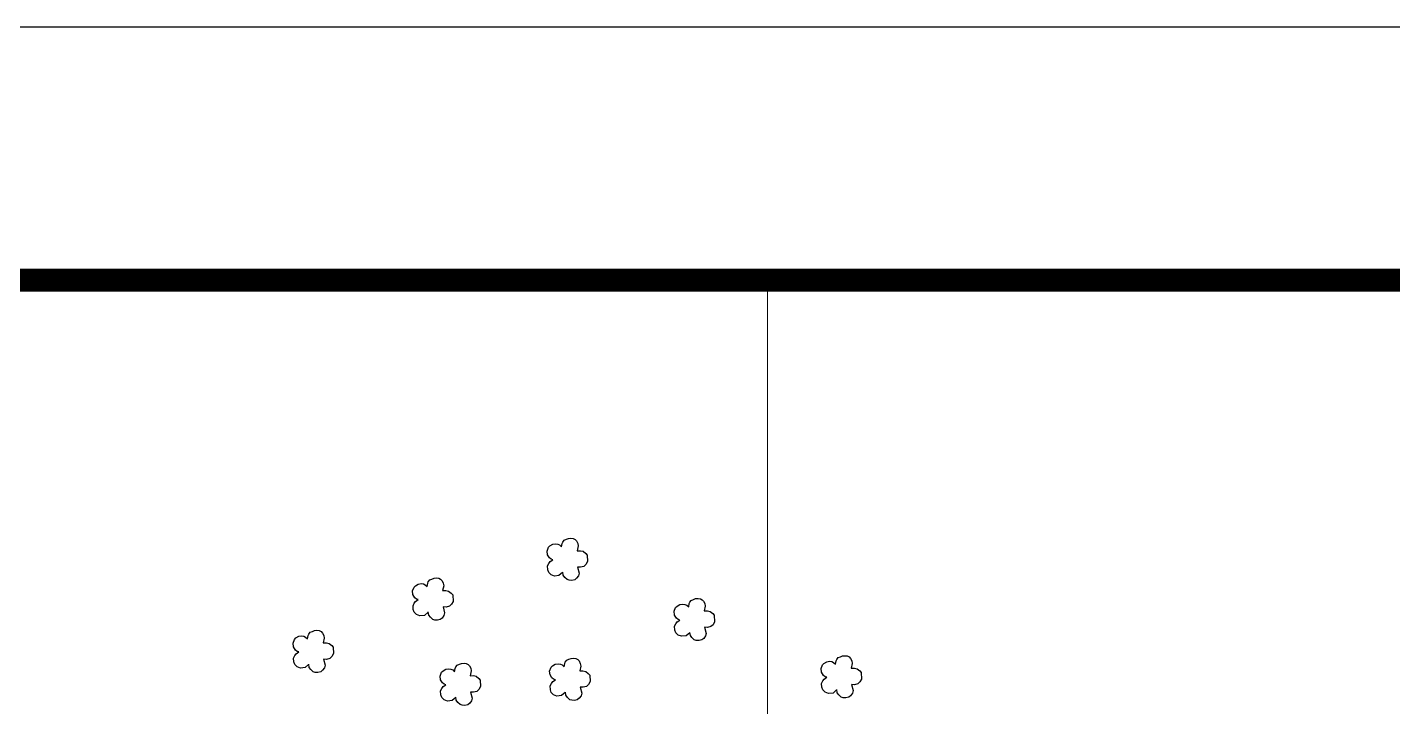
# Model space of a CAD drawing. Extents: x 728964 to 733419, y 7820946 to 7824096.
# Drawn here: x 729960 to 730771, y 7823693 to 7824096 of the extents above; entities that cross this region are included whole.
import ezdxf

# ---------------------------------------------------------------- set-up
doc = ezdxf.new("R2010")
doc.units = 0
doc.header["$MEASUREMENT"] = 0
doc.linetypes.add('CONTINUO', pattern=[0])
doc.linetypes.add('LIN0', pattern=[0])
doc.layers.add('MALHA', color=8, linetype='Continuous', lineweight=9)
doc.layers.add('MARGEM', color=7, linetype='CONTINUO')
doc.layers.add('SIMBOLO ARVORE', color=118, linetype='Continuous')

msp = doc.modelspace()

# ---------------------------------------------------------------- linework, layer by layer
at = {"layer": 'MALHA', "color": 8}
msp.add_line((730400, 7823604.25), (730400, 7823946.49), dxfattribs=at)
at = {"layer": 'MARGEM', "color": 174, "linetype": 'LIN0', "flags": 128}
msp.add_lwpolyline([(733419.34, 7824096.49), (728964.34, 7824096.49), (728964.34, 7820946.49), (733419.34, 7820946.49)], close=True, dxfattribs=at)
at = {"layer": 'MARGEM', "color": 174, "linetype": 'LIN0', "const_width": 13.63, "flags": 128}
msp.add_lwpolyline([(733269.34, 7823946.49), (729114.34, 7823946.49), (729114.34, 7821096.49), (733269.34, 7821096.49)], close=True, dxfattribs=at)
at = {"layer": 'SIMBOLO ARVORE', "linetype": 'CONTINUO'}
for points in [[(730278.3, 7823772.99, 0), (730276.13, 7823771.17, 0), (730273.38, 7823770.85, 0), (730271.42, 7823771.61, 0), (730270.02, 7823772.98, 0), (730269.45, 7823774.55, 0), (730269.29, 7823776.86, 0), (730270.04, 7823778.32, 0), (730270.83, 7823779.4, 0), (730272.42, 7823780.48, 0), (730271.41, 7823780.8, 0), (730270.42, 7823781.62, 0), (730269.25, 7823783.46, 0), (730269.04, 7823785.66, 0), (730269.88, 7823787.94, 0), (730270.77, 7823788.76, 0), (730272.38, 7823789.75, 0), (730274.08, 7823789.98, 0), (730275.44, 7823789.78, 0), (730276.51, 7823789.29, 0), (730277.69, 7823788.24, 0), (730278.04, 7823790.24, 0), (730278.34, 7823791.04, 0), (730279.22, 7823792.16, 0), (730280.53, 7823792.64, 0), (730281.8, 7823793.2, 0), (730283.24, 7823793.33, 0), (730284.6, 7823793.14, 0), (730285.7, 7823792.56, 0), (730286.52, 7823791.67, 0), (730287.24, 7823790.25, 0), (730287.52, 7823788.68, 0), (730286.86, 7823785.87, 0), (730288.83, 7823785.9, 0), (730290.46, 7823785.51, 0), (730291.99, 7823784.29, 0), (730292.85, 7823783.32, 0), (730293.08, 7823779.46, 0), (730292.13, 7823777.72, 0), (730290.87, 7823776.57, 0), (730288.89, 7823776.04, 0), (730287.15, 7823776.2, 0), (730288.08, 7823772.58, 0), (730287.65, 7823771.05, 0), (730286.61, 7823769.58, 0), (730285.46, 7823768.66, 0), (730283.82, 7823768.26, 0), (730282.21, 7823768.36, 0), (730280.99, 7823768.7, 0), (730279.6, 7823770.07, 0), (730278.65, 7823771.3, 0), (730278.36, 7823773.17, 0)], [(730198.45, 7823749.34, 0), (730196.28, 7823747.52, 0), (730193.53, 7823747.21, 0), (730191.57, 7823747.97, 0), (730190.17, 7823749.33, 0), (730189.6, 7823750.9, 0), (730189.44, 7823753.22, 0), (730190.19, 7823754.68, 0), (730190.99, 7823755.76, 0), (730192.57, 7823756.83, 0), (730191.56, 7823757.15, 0), (730190.57, 7823757.97, 0), (730189.4, 7823759.82, 0), (730189.19, 7823762.01, 0), (730190.03, 7823764.3, 0), (730190.92, 7823765.12, 0), (730192.53, 7823766.1, 0), (730194.23, 7823766.33, 0), (730195.59, 7823766.14, 0), (730196.66, 7823765.64, 0), (730197.84, 7823764.59, 0), (730198.19, 7823766.6, 0), (730198.49, 7823767.4, 0), (730199.37, 7823768.51, 0), (730200.68, 7823768.99, 0), (730201.95, 7823769.56, 0), (730203.39, 7823769.69, 0), (730204.75, 7823769.49, 0), (730205.85, 7823768.91, 0), (730206.67, 7823768.03, 0), (730207.39, 7823766.61, 0), (730207.67, 7823765.03, 0), (730207.02, 7823762.23, 0), (730208.98, 7823762.26, 0), (730210.61, 7823761.87, 0), (730212.15, 7823760.65, 0), (730213, 7823759.68, 0), (730213.23, 7823755.81, 0), (730212.28, 7823754.08, 0), (730211.02, 7823752.93, 0), (730209.04, 7823752.4, 0), (730207.3, 7823752.55, 0), (730208.23, 7823748.94, 0), (730207.8, 7823747.4, 0), (730206.76, 7823745.93, 0), (730205.61, 7823745.02, 0), (730203.98, 7823744.61, 0), (730202.36, 7823744.71, 0), (730201.14, 7823745.06, 0), (730199.75, 7823746.42, 0), (730198.8, 7823747.66, 0), (730198.51, 7823749.53, 0)], [(730353.77, 7823737.23, 0), (730351.61, 7823735.41, 0), (730348.86, 7823735.09, 0), (730346.89, 7823735.85, 0), (730345.5, 7823737.22, 0), (730344.93, 7823738.79, 0), (730344.77, 7823741.1, 0), (730345.52, 7823742.56, 0), (730346.31, 7823743.64, 0), (730347.9, 7823744.72, 0), (730346.89, 7823745.04, 0), (730345.9, 7823745.86, 0), (730344.73, 7823747.7, 0), (730344.52, 7823749.9, 0), (730345.36, 7823752.18, 0), (730346.25, 7823753, 0), (730347.86, 7823753.99, 0), (730349.56, 7823754.22, 0), (730350.92, 7823754.02, 0), (730351.99, 7823753.53, 0), (730353.17, 7823752.48, 0), (730353.52, 7823754.48, 0), (730353.82, 7823755.28, 0), (730354.7, 7823756.4, 0), (730356.01, 7823756.87, 0), (730357.28, 7823757.44, 0), (730358.72, 7823757.57, 0), (730360.08, 7823757.38, 0), (730361.18, 7823756.8, 0), (730362, 7823755.91, 0), (730362.72, 7823754.49, 0), (730363, 7823752.92, 0), (730362.34, 7823750.11, 0), (730364.31, 7823750.14, 0), (730365.94, 7823749.75, 0), (730367.47, 7823748.53, 0), (730368.32, 7823747.56, 0), (730368.56, 7823743.7, 0), (730367.61, 7823741.96, 0), (730366.35, 7823740.81, 0), (730364.37, 7823740.28, 0), (730362.63, 7823740.44, 0), (730363.56, 7823736.82, 0), (730363.13, 7823735.29, 0), (730362.09, 7823733.82, 0), (730360.94, 7823732.9, 0), (730359.3, 7823732.5, 0), (730357.68, 7823732.6, 0), (730356.47, 7823732.94, 0), (730355.08, 7823734.31, 0), (730354.13, 7823735.54, 0), (730353.84, 7823737.41, 0)], [(730127.47, 7823718.31, 0), (730125.3, 7823716.49, 0), (730122.55, 7823716.17, 0), (730120.59, 7823716.93, 0), (730119.2, 7823718.3, 0), (730118.62, 7823719.87, 0), (730118.47, 7823722.18, 0), (730119.22, 7823723.64, 0), (730120.01, 7823724.72, 0), (730121.59, 7823725.8, 0), (730120.59, 7823726.12, 0), (730119.59, 7823726.94, 0), (730118.42, 7823728.78, 0), (730118.21, 7823730.98, 0), (730119.05, 7823733.26, 0), (730119.94, 7823734.08, 0), (730121.56, 7823735.07, 0), (730123.26, 7823735.3, 0), (730124.61, 7823735.1, 0), (730125.68, 7823734.61, 0), (730126.86, 7823733.56, 0), (730127.21, 7823735.56, 0), (730127.51, 7823736.36, 0), (730128.39, 7823737.48, 0), (730129.7, 7823737.96, 0), (730130.98, 7823738.52, 0), (730132.41, 7823738.65, 0), (730133.77, 7823738.46, 0), (730134.87, 7823737.88, 0), (730135.69, 7823736.99, 0), (730136.41, 7823735.58, 0), (730136.69, 7823734, 0), (730136.04, 7823731.19, 0), (730138.01, 7823731.22, 0), (730139.63, 7823730.83, 0), (730141.17, 7823729.62, 0), (730142.02, 7823728.64, 0), (730142.25, 7823724.78, 0), (730141.3, 7823723.05, 0), (730140.04, 7823721.89, 0), (730138.06, 7823721.36, 0), (730136.32, 7823721.52, 0), (730137.25, 7823717.91, 0), (730136.82, 7823716.37, 0), (730135.78, 7823714.9, 0), (730134.63, 7823713.98, 0), (730133, 7823713.58, 0), (730131.38, 7823713.68, 0), (730130.16, 7823714.02, 0), (730128.77, 7823715.39, 0), (730127.83, 7823716.62, 0), (730127.54, 7823718.49, 0)], [(730279.84, 7823701.76, 0), (730277.67, 7823699.94, 0), (730274.92, 7823699.62, 0), (730272.96, 7823700.39, 0), (730271.57, 7823701.75, 0), (730270.99, 7823703.32, 0), (730270.84, 7823705.63, 0), (730271.59, 7823707.09, 0), (730272.38, 7823708.17, 0), (730273.96, 7823709.25, 0), (730272.96, 7823709.57, 0), (730271.96, 7823710.39, 0), (730270.79, 7823712.23, 0), (730270.58, 7823714.43, 0), (730271.43, 7823716.71, 0), (730272.31, 7823717.53, 0), (730273.93, 7823718.52, 0), (730275.63, 7823718.75, 0), (730276.98, 7823718.55, 0), (730278.06, 7823718.06, 0), (730279.23, 7823717.01, 0), (730279.59, 7823719.01, 0), (730279.88, 7823719.82, 0), (730280.76, 7823720.93, 0), (730282.07, 7823721.41, 0), (730283.35, 7823721.97, 0), (730284.78, 7823722.11, 0), (730286.14, 7823721.91, 0), (730287.24, 7823721.33, 0), (730288.06, 7823720.44, 0), (730288.78, 7823719.03, 0), (730289.06, 7823717.45, 0), (730288.41, 7823714.64, 0), (730290.38, 7823714.67, 0), (730292.01, 7823714.28, 0), (730293.54, 7823713.07, 0), (730294.39, 7823712.09, 0), (730294.62, 7823708.23, 0), (730293.67, 7823706.5, 0), (730292.41, 7823705.34, 0), (730290.43, 7823704.81, 0), (730288.69, 7823704.97, 0), (730289.62, 7823701.36, 0), (730289.2, 7823699.82, 0), (730288.15, 7823698.35, 0), (730287, 7823697.43, 0), (730285.37, 7823697.03, 0), (730283.75, 7823697.13, 0), (730282.54, 7823697.47, 0), (730281.14, 7823698.84, 0), (730280.2, 7823700.07, 0), (730279.91, 7823701.94, 0)], [(730441.02, 7823703.24, 0), (730438.85, 7823701.42, 0), (730436.1, 7823701.1, 0), (730434.14, 7823701.86, 0), (730432.75, 7823703.23, 0), (730432.17, 7823704.8, 0), (730432.01, 7823707.11, 0), (730432.77, 7823708.57, 0), (730433.56, 7823709.65, 0), (730435.14, 7823710.73, 0), (730434.13, 7823711.05, 0), (730433.14, 7823711.87, 0), (730431.97, 7823713.71, 0), (730431.76, 7823715.91, 0), (730432.6, 7823718.19, 0), (730433.49, 7823719.01, 0), (730435.11, 7823720, 0), (730436.8, 7823720.23, 0), (730438.16, 7823720.03, 0), (730439.23, 7823719.54, 0), (730440.41, 7823718.49, 0), (730440.76, 7823720.49, 0), (730441.06, 7823721.29, 0), (730441.94, 7823722.41, 0), (730443.25, 7823722.89, 0), (730444.52, 7823723.45, 0), (730445.96, 7823723.58, 0), (730447.32, 7823723.39, 0), (730448.42, 7823722.81, 0), (730449.24, 7823721.92, 0), (730449.96, 7823720.51, 0), (730450.24, 7823718.93, 0), (730449.59, 7823716.12, 0), (730451.55, 7823716.15, 0), (730453.18, 7823715.76, 0), (730454.72, 7823714.54, 0), (730455.57, 7823713.57, 0), (730455.8, 7823709.71, 0), (730454.85, 7823707.98, 0), (730453.59, 7823706.82, 0), (730451.61, 7823706.29, 0), (730449.87, 7823706.45, 0), (730450.8, 7823702.83, 0), (730450.37, 7823701.3, 0), (730449.33, 7823699.83, 0), (730448.18, 7823698.91, 0), (730446.55, 7823698.51, 0), (730444.93, 7823698.61, 0), (730443.71, 7823698.95, 0), (730442.32, 7823700.32, 0), (730441.37, 7823701.55, 0), (730441.08, 7823703.42, 0)], [(730214.78, 7823698.8, 0), (730212.61, 7823696.98, 0), (730209.86, 7823696.67, 0), (730207.9, 7823697.43, 0), (730206.51, 7823698.8, 0), (730205.93, 7823700.36, 0), (730205.78, 7823702.68, 0), (730206.53, 7823704.14, 0), (730207.32, 7823705.22, 0), (730208.9, 7823706.29, 0), (730207.89, 7823706.61, 0), (730206.9, 7823707.44, 0), (730205.73, 7823709.28, 0), (730205.52, 7823711.47, 0), (730206.36, 7823713.76, 0), (730207.25, 7823714.58, 0), (730208.87, 7823715.57, 0), (730210.56, 7823715.79, 0), (730211.92, 7823715.6, 0), (730212.99, 7823715.1, 0), (730214.17, 7823714.05, 0), (730214.52, 7823716.06, 0), (730214.82, 7823716.86, 0), (730215.7, 7823717.97, 0), (730217.01, 7823718.45, 0), (730218.29, 7823719.02, 0), (730219.72, 7823719.15, 0), (730221.08, 7823718.96, 0), (730222.18, 7823718.37, 0), (730223, 7823717.49, 0), (730223.72, 7823716.07, 0), (730224, 7823714.5, 0), (730223.35, 7823711.69, 0), (730225.32, 7823711.72, 0), (730226.94, 7823711.33, 0), (730228.48, 7823710.11, 0), (730229.33, 7823709.14, 0), (730229.56, 7823705.27, 0), (730228.61, 7823703.54, 0), (730227.35, 7823702.39, 0), (730225.37, 7823701.86, 0), (730223.63, 7823702.01, 0), (730224.56, 7823698.4, 0), (730224.13, 7823696.86, 0), (730223.09, 7823695.39, 0), (730221.94, 7823694.48, 0), (730220.31, 7823694.08, 0), (730218.69, 7823694.17, 0), (730217.47, 7823694.52, 0), (730216.08, 7823695.89, 0), (730215.14, 7823697.12, 0), (730214.85, 7823698.99, 0)]]:
    msp.add_polyline3d(points, dxfattribs=at)

doc.saveas('drawing.dxf')
